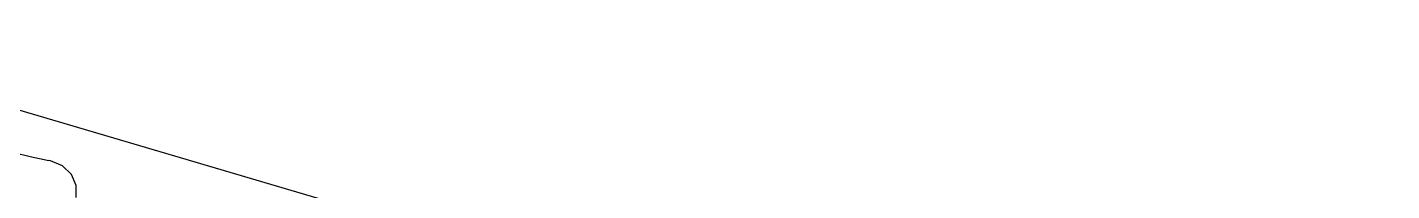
# Model space of a CAD drawing. Extents: x -4.5 to 11.4, y -6.8 to 6.5.
# Drawn here: x 2.802 to 3.952, y -3.644 to -3.507 of the extents above; entities that cross this region are included whole.
import ezdxf

# ---------------------------------------------------------------- set-up
doc = ezdxf.new("R2010")
doc.units = 0
doc.layers.get('0').update_dxf_attribs({"linetype": 'CONTINUOUS'})

msp = doc.modelspace()

# ---------------------------------------------------------------- linework, layer by layer
for p, q in [((3.9516, -3.9177), (2.5574, -3.5066)), ((2.774, -3.6081), (2.8043, -3.6154)), ((2.8043, -3.6154), (2.82, -3.6187)), ((2.8213, -3.6192), (2.82, -3.6187)), ((2.8314, -3.6234), (2.8213, -3.6192)), ((2.839, -3.6307), (2.8314, -3.6234)), ((2.8431, -3.64), (2.839, -3.6307)), ((2.8429, -3.6499), (2.8431, -3.64))]:
    msp.add_line(p, q)

doc.saveas('drawing.dxf')
